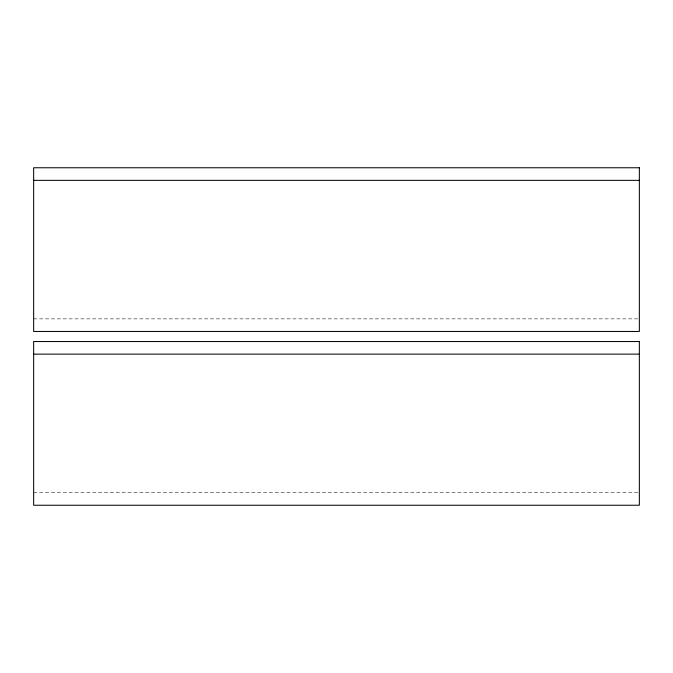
<?xml version="1.0" encoding="UTF-8"?>
<svg xmlns="http://www.w3.org/2000/svg" width="673" height="673" viewBox="0 0 673 673"><rect width="100%" height="100%" fill="white"/><g stroke="black" fill="none" stroke-linecap="round" stroke-linejoin="round"><path stroke-width="0.5" stroke-dasharray="3.37 2.52" d="M33.65 318.867L638.298 318.867M33.65 492.644L638.298 492.644"/><path stroke-width="1.01" d="M33.65 180.356L639.35 180.356M33.65 354.133L639.35 354.133M639.35 167.762L33.65 167.762L33.65 331.461L639.35 331.461L639.35 167.762M639.35 341.539L33.65 341.539L33.65 505.238L639.35 505.238L639.35 341.539"/></g></svg>
